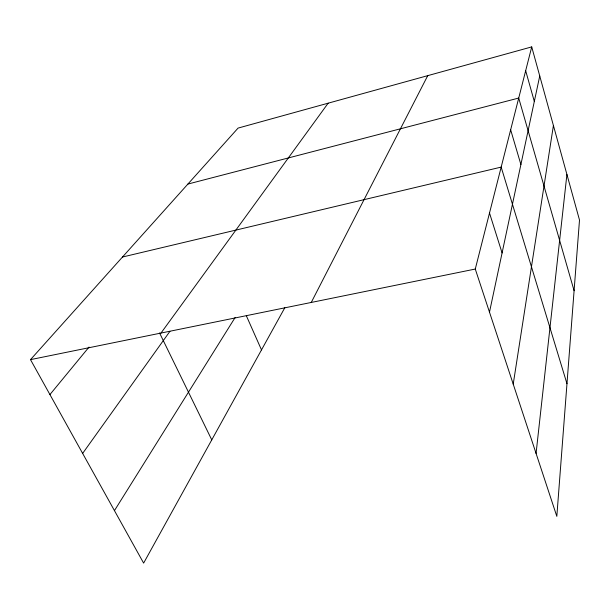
<?xml version="1.0" encoding="UTF-8"?>
<svg xmlns="http://www.w3.org/2000/svg" width="610" height="610" viewBox="0 0 610 610"><rect width="100%" height="100%" fill="white"/><g stroke="black" fill="none" stroke-linecap="round" stroke-linejoin="round"><path stroke-width="0.91" d="M536.068 453.405L566.919 174.468M513.223 384.132L553.415 125.515M489.487 312.152L539.743 75.953M531.722 46.894L579.5 220.05L556.823 516.357L475.274 269.048L531.722 46.894L238.075 128.092L30.5 359.633L143.632 563.106L284.824 307.722M311.252 302.453L427.74 75.648M114.451 510.623L235.124 317.513M82.64 453.413L169.938 331.314M161.002 333.052L328.157 103.181M49.928 394.571L89.022 347.082M187.895 184.067L518.721 98.05L574.094 290.695M122.488 257.023L501.176 167.102L566.972 383.713M30.5 359.633L475.274 269.048M159.568 332.969L211.762 439.871M246.318 315.698L261.499 349.911M489.51 213.027L502.083 252.936M510.654 129.8L520.894 164.532M525.667 70.699L534.314 101.443"/></g></svg>
